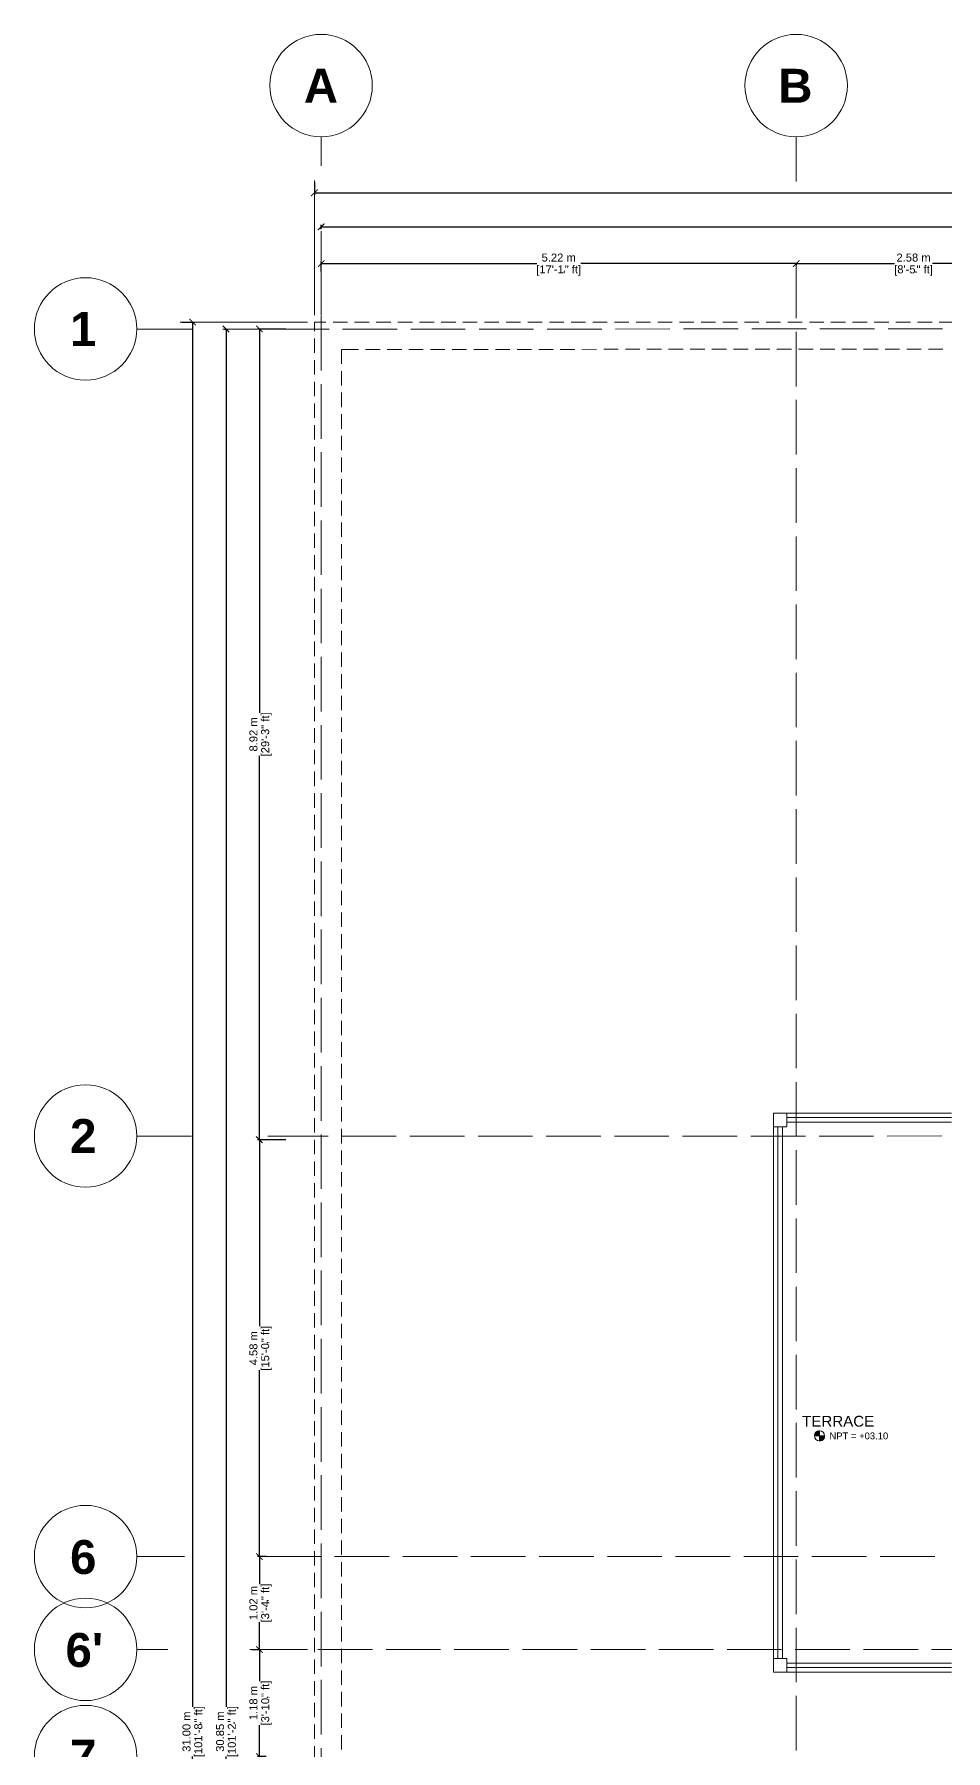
# Model space of a CAD drawing. Header units: metres. Extents: x 14 to 155, y 0 to 125.
# Drawn here: x 93.34 to 103.36, y 105.38 to 124.25 of the extents above; entities that cross this region are included whole.
import ezdxf

# ---------------------------------------------------------------- set-up
doc = ezdxf.new("R2010")
doc.units = ezdxf.units.M
doc.layers.get('Defpoints').update_dxf_attribs({"lineweight": 0})
for name, color, linetype in [('Edges', 7, 'Continuous'), ('PDF2_Solid Fills', 7, 'Continuous'), ('PDF2_Text', 255, 'Continuous')]:
    doc.layers.add(name, color=color, linetype=linetype)
doc.layers.add('PDF2_Geometry', color=7, linetype='Continuous', true_color=0xffbe80)
doc.styles.add('PDF Arial', font='arial.ttf')
doc.styles.add('PDF Arial Bold', font='arialbd.ttf')
doc.styles.add('TEXTS', font='swissl.ttf')
doc.dimstyles.new('Copy of DIMTEXT', dxfattribs={"dimscale": 0.3, "dimtxt": 0.22, "dimasz": 0.18, "dimexe": 0.05, "dimexo": 0.05, "dimgap": 0.05, "dimtad": 0, "dimzin": 1, "dimdsep": 46, "dimtxsty": 'TEXTS', "dimblk": 'ARCHTICK', "dimcen": 0.1, "dimclrd": 256, "dimclre": 6, "dimclrt": 7, "dimadec": 0, "dimazin": 0, "dimtfac": 0.15, "dimtix": 1, "dimtofl": 0, "dimtmove": 1, "dimatfit": 3, "dimldrblk": 'OPEN', "dimfxl": 0, "dimtolj": 1, "dimtzin": 0, "dimarcsym": 0})

# ---------------------------------------------------------------- blocks, each defined once
blk = doc.blocks.new('_ArchTick')
at = {"color": 0, "linetype": 'ByBlock', "const_width": 0.15}
blk.add_lwpolyline([(-0.5, -0.5), (0.5, 0.5)], dxfattribs=at)
blk = doc.blocks.new('*D55')
at = {"layer": 'Defpoints', "color": 0, "transparency": 16777216}
for p in [(96.421, 122.648), (118.421, 122.649), (118.421, 122.511)]:
    blk.add_point(p, dxfattribs=at)
at = {"layer": 'Edges', "color": 6, "lineweight": -2, "transparency": 16777216}
for p, q in [((96.421, 122.628), (96.421, 122.491)), ((118.421, 122.629), (118.421, 122.491))]:
    blk.add_line(p, q, dxfattribs=at)
at = {"layer": 'Edges', "lineweight": -2, "transparency": 16777216}
for p, q in [((96.421, 122.511), (107.179, 122.511)), ((118.421, 122.511), (107.663, 122.511))]:
    blk.add_line(p, q, dxfattribs=at)
at = {"layer": 'Edges', "lineweight": -2, "transparency": 16777216, "xscale": 0.072, "yscale": 0.072, "zscale": 0.072, "rotation": 180}
blk.add_blockref('_ArchTick', (96.421, 122.511), dxfattribs=at)
at = {"layer": 'Edges', "lineweight": -2, "transparency": 16777216, "xscale": 0.072, "yscale": 0.072, "zscale": 0.072}
blk.add_blockref('_ArchTick', (118.421, 122.511), dxfattribs=at)
at = {"layer": 'Edges', "color": 7, "transparency": 16777216, "char_height": 0.088, "attachment_point": 5, "style": 'TEXTS'}
for s, insert in [('\\A1;[72\'-2{\\H0.15x;\\S1/4;}" ft]', (107.421, 122.435)), ('\\A1;22.00 m', (107.421, 122.577))]:
    blk.add_mtext(s, dxfattribs=dict(at, insert=insert))
blk = doc.blocks.new('_Open')
at = {"color": 0, "linetype": 'ByBlock', "lineweight": -2}
for p, q in [((-1, 0.17), (0, 0)), ((-1, -0.17), (0, 0)), ((0, 0), (-1, 0))]:
    blk.add_line(p, q, dxfattribs=at)
blk = doc.blocks.new('*D56')
at = {"layer": 'Defpoints', "color": 0, "transparency": 16777216}
for p in [(118.346, 122.138), (96.496, 122.091), (118.346, 122.092)]:
    blk.add_point(p, dxfattribs=at)
at = {"layer": 'Edges', "color": 6, "lineweight": -2, "transparency": 16777216}
for p, q in [((96.496, 122.111), (96.496, 122.158)), ((118.346, 122.112), (118.346, 122.158))]:
    blk.add_line(p, q, dxfattribs=at)
at = {"layer": 'Edges', "lineweight": -2, "transparency": 16777216}
for p, q in [((96.496, 122.138), (107.179, 122.138)), ((118.346, 122.138), (107.663, 122.138))]:
    blk.add_line(p, q, dxfattribs=at)
at = {"layer": 'Edges', "lineweight": -2, "transparency": 16777216, "xscale": 0.072, "yscale": 0.072, "zscale": 0.072, "rotation": 180}
blk.add_blockref('_ArchTick', (96.496, 122.138), dxfattribs=at)
at = {"layer": 'Edges', "lineweight": -2, "transparency": 16777216, "xscale": 0.072, "yscale": 0.072, "zscale": 0.072}
blk.add_blockref('_ArchTick', (118.346, 122.138), dxfattribs=at)
at = {"layer": 'Edges', "color": 7, "transparency": 16777216, "char_height": 0.088, "attachment_point": 5, "style": 'TEXTS'}
for s, insert in [('\\A1;[71\'-8{\\H0.15x;\\S1/4;}" ft]', (107.421, 122.062)), ('\\A1;21.85 m', (107.421, 122.204))]:
    blk.add_mtext(s, dxfattribs=dict(at, insert=insert))
blk = doc.blocks.new('*D57')
at = {"layer": 'Defpoints', "color": 0, "transparency": 16777216}
for p in [(96.496, 121.628), (101.721, 121.734), (101.721, 121.734)]:
    blk.add_point(p, dxfattribs=at)
at = {"layer": 'Edges', "color": 6, "lineweight": -2, "transparency": 16777216}
for p, q in [((96.496, 121.648), (96.496, 121.754)), ((101.721, 121.734), (101.721, 121.714))]:
    blk.add_line(p, q, dxfattribs=at)
at = {"layer": 'Edges', "lineweight": -2, "transparency": 16777216}
for p, q in [((96.496, 121.734), (98.866, 121.734)), ((101.721, 121.734), (99.35, 121.734))]:
    blk.add_line(p, q, dxfattribs=at)
at = {"layer": 'Edges', "lineweight": -2, "transparency": 16777216, "xscale": 0.072, "yscale": 0.072, "zscale": 0.072, "rotation": 180}
blk.add_blockref('_ArchTick', (96.496, 121.734), dxfattribs=at)
at = {"layer": 'Edges', "lineweight": -2, "transparency": 16777216, "xscale": 0.072, "yscale": 0.072, "zscale": 0.072}
blk.add_blockref('_ArchTick', (101.721, 121.734), dxfattribs=at)
at = {"layer": 'Edges', "color": 7, "transparency": 16777216, "char_height": 0.088, "attachment_point": 5, "style": 'TEXTS'}
for s, insert in [('\\A1;5.22 m', (99.108, 121.799)), ('\\A1;[17\'-1{\\H0.15x;\\S3/4;}" ft]', (99.108, 121.657))]:
    blk.add_mtext(s, dxfattribs=dict(at, insert=insert))
blk = doc.blocks.new('*D58')
at = {"layer": 'Defpoints', "color": 0, "transparency": 16777216}
for p in [(104.301, 121.796), (101.721, 121.734), (104.301, 121.734)]:
    blk.add_point(p, dxfattribs=at)
at = {"layer": 'Edges', "color": 6, "lineweight": -2, "transparency": 16777216}
for p, q in [((104.301, 121.776), (104.301, 121.714)), ((101.721, 121.734), (101.721, 121.714))]:
    blk.add_line(p, q, dxfattribs=at)
at = {"layer": 'Edges', "lineweight": -2, "transparency": 16777216}
for p, q in [((101.721, 121.734), (102.801, 121.734)), ((104.301, 121.734), (103.22, 121.734))]:
    blk.add_line(p, q, dxfattribs=at)
at = {"layer": 'Edges', "lineweight": -2, "transparency": 16777216, "xscale": 0.072, "yscale": 0.072, "zscale": 0.072, "rotation": 180}
blk.add_blockref('_ArchTick', (101.721, 121.734), dxfattribs=at)
at = {"layer": 'Edges', "lineweight": -2, "transparency": 16777216, "xscale": 0.072, "yscale": 0.072, "zscale": 0.072}
blk.add_blockref('_ArchTick', (104.301, 121.734), dxfattribs=at)
at = {"layer": 'Edges', "color": 7, "transparency": 16777216, "char_height": 0.088, "attachment_point": 5, "style": 'TEXTS'}
for s, insert in [('\\A1;2.58 m', (103.011, 121.799)), ('\\A1;[8\'-5{\\H0.15x;\\S1/2;}" ft]', (103.011, 121.657))]:
    blk.add_mtext(s, dxfattribs=dict(at, insert=insert))
blk = doc.blocks.new('*D64')
at = {"layer": 'Defpoints', "color": 0, "transparency": 16777216}
for p in [(94.943, 121.09), (94.944, 90.09), (95.081, 90.09)]:
    blk.add_point(p, dxfattribs=at)
at = {"layer": 'Edges', "color": 6, "lineweight": -2, "transparency": 16777216}
for p, q in [((94.963, 121.09), (95.101, 121.09)), ((94.964, 90.09), (95.101, 90.09))]:
    blk.add_line(p, q, dxfattribs=at)
at = {"layer": 'Edges', "lineweight": -2, "transparency": 16777216}
for p, q in [((95.081, 121.09), (95.081, 105.864)), ((95.081, 90.09), (95.081, 105.315))]:
    blk.add_line(p, q, dxfattribs=at)
at = {"layer": 'Edges', "lineweight": -2, "transparency": 16777216, "xscale": 0.072, "yscale": 0.072, "zscale": 0.072}
for p, rotation in [((95.081, 121.09), 90), ((95.081, 90.09), 270)]:
    blk.add_blockref('_ArchTick', p, dxfattribs=dict(at, rotation=rotation))
at = {"layer": 'Edges', "color": 7, "transparency": 16777216, "char_height": 0.088, "attachment_point": 5, "rotation": 90, "style": 'TEXTS'}
for s, insert in [('\\A1;31.00 m', (95.015, 105.59)), ('\\A1;[101\'-8{\\H0.15x;\\S1/2;}" ft]', (95.157, 105.59))]:
    blk.add_mtext(s, dxfattribs=dict(at, insert=insert))
blk = doc.blocks.new('*D65')
at = {"layer": 'Defpoints', "color": 0, "transparency": 16777216}
for p in [(95.413, 121.014), (95.414, 90.165), (95.449, 90.165)]:
    blk.add_point(p, dxfattribs=at)
at = {"layer": 'Edges', "color": 6, "lineweight": -2, "transparency": 16777216}
for p, q in [((95.433, 121.014), (95.469, 121.014)), ((95.434, 90.165), (95.469, 90.165))]:
    blk.add_line(p, q, dxfattribs=at)
at = {"layer": 'Edges', "lineweight": -2, "transparency": 16777216}
for p, q in [((95.449, 121.014), (95.449, 105.864)), ((95.449, 90.165), (95.449, 105.315))]:
    blk.add_line(p, q, dxfattribs=at)
at = {"layer": 'Edges', "lineweight": -2, "transparency": 16777216, "xscale": 0.072, "yscale": 0.072, "zscale": 0.072}
for p, rotation in [((95.449, 121.014), 90), ((95.449, 90.165), 270)]:
    blk.add_blockref('_ArchTick', p, dxfattribs=dict(at, rotation=rotation))
at = {"layer": 'Edges', "color": 7, "transparency": 16777216, "char_height": 0.088, "attachment_point": 5, "rotation": 90, "style": 'TEXTS'}
for s, insert in [('\\A1;30.85 m', (95.384, 105.59)), ('\\A1;[101\'-2{\\H0.15x;\\S1/2;}" ft]', (95.526, 105.59))]:
    blk.add_mtext(s, dxfattribs=dict(at, insert=insert))
blk = doc.blocks.new('*D66')
at = {"layer": 'Defpoints', "color": 0, "transparency": 16777216}
for p in [(96.128, 121.014), (95.816, 112.099), (96.128, 112.099)]:
    blk.add_point(p, dxfattribs=at)
at = {"layer": 'Edges', "color": 6, "lineweight": -2, "transparency": 16777216}
for p, q in [((96.108, 121.014), (95.796, 121.014)), ((96.108, 112.099), (95.796, 112.099))]:
    blk.add_line(p, q, dxfattribs=at)
at = {"layer": 'Edges', "lineweight": -2, "transparency": 16777216}
for p, q in [((95.816, 121.014), (95.816, 116.794)), ((95.816, 112.099), (95.816, 116.319))]:
    blk.add_line(p, q, dxfattribs=at)
at = {"layer": 'Edges', "lineweight": -2, "transparency": 16777216, "xscale": 0.072, "yscale": 0.072, "zscale": 0.072}
for p, rotation in [((95.816, 121.014), 90), ((95.816, 112.099), 270)]:
    blk.add_blockref('_ArchTick', p, dxfattribs=dict(at, rotation=rotation))
at = {"layer": 'Edges', "color": 7, "transparency": 16777216, "char_height": 0.088, "attachment_point": 5, "rotation": 90, "style": 'TEXTS'}
for s, insert in [('\\A1;8.92 m', (95.751, 116.556)), ('\\A1;[29\'-3" ft]', (95.893, 116.556))]:
    blk.add_mtext(s, dxfattribs=dict(at, insert=insert))
blk = doc.blocks.new('*D67')
at = {"layer": 'Defpoints', "color": 0, "transparency": 16777216}
for p in [(96.128, 112.099), (95.816, 107.514), (95.91, 107.514)]:
    blk.add_point(p, dxfattribs=at)
at = {"layer": 'Edges', "color": 6, "lineweight": -2, "transparency": 16777216}
for p, q in [((96.108, 112.099), (95.796, 112.099)), ((95.89, 107.514), (95.796, 107.514))]:
    blk.add_line(p, q, dxfattribs=at)
at = {"layer": 'Edges', "lineweight": -2, "transparency": 16777216}
for p, q in [((95.816, 112.099), (95.816, 110.048)), ((95.816, 107.514), (95.816, 109.564))]:
    blk.add_line(p, q, dxfattribs=at)
at = {"layer": 'Edges', "lineweight": -2, "transparency": 16777216, "xscale": 0.072, "yscale": 0.072, "zscale": 0.072}
for p, rotation in [((95.816, 112.099), 90), ((95.816, 107.514), 270)]:
    blk.add_blockref('_ArchTick', p, dxfattribs=dict(at, rotation=rotation))
at = {"layer": 'Edges', "color": 7, "transparency": 16777216, "char_height": 0.088, "attachment_point": 5, "rotation": 90, "style": 'TEXTS'}
for s, insert in [('\\A1;[15\'-0{\\H0.15x;\\S1/2;}" ft]', (95.893, 109.806)), ('\\A1;4.58 m', (95.751, 109.806))]:
    blk.add_mtext(s, dxfattribs=dict(at, insert=insert))
blk = doc.blocks.new('*D68')
at = {"layer": 'Defpoints', "color": 0, "transparency": 16777216}
for p in [(95.91, 107.514), (95.71, 106.493), (95.816, 106.493)]:
    blk.add_point(p, dxfattribs=at)
at = {"layer": 'Edges', "color": 6, "lineweight": -2, "transparency": 16777216}
for p, q in [((95.89, 107.514), (95.796, 107.514)), ((95.73, 106.493), (95.836, 106.493))]:
    blk.add_line(p, q, dxfattribs=at)
at = {"layer": 'Edges', "lineweight": -2, "transparency": 16777216}
for p, q in [((95.816, 107.514), (95.816, 107.213)), ((95.816, 106.493), (95.816, 106.794))]:
    blk.add_line(p, q, dxfattribs=at)
at = {"layer": 'Edges', "lineweight": -2, "transparency": 16777216, "xscale": 0.072, "yscale": 0.072, "zscale": 0.072}
for p, rotation in [((95.816, 107.514), 90), ((95.816, 106.493), 270)]:
    blk.add_blockref('_ArchTick', p, dxfattribs=dict(at, rotation=rotation))
at = {"layer": 'Edges', "color": 7, "transparency": 16777216, "char_height": 0.088, "attachment_point": 5, "rotation": 90, "style": 'TEXTS'}
for s, insert in [('\\A1;[3\'-4{\\H0.15x;\\S1/4;}" ft]', (95.893, 107.004)), ('\\A1;1.02 m', (95.751, 107.004))]:
    blk.add_mtext(s, dxfattribs=dict(at, insert=insert))
blk = doc.blocks.new('*D69')
at = {"layer": 'Defpoints', "color": 0, "transparency": 16777216}
for p in [(95.71, 106.493), (95.816, 105.315), (95.91, 105.315)]:
    blk.add_point(p, dxfattribs=at)
at = {"layer": 'Edges', "color": 6, "lineweight": -2, "transparency": 16777216}
for p, q in [((95.73, 106.493), (95.836, 106.493)), ((95.89, 105.315), (95.796, 105.315))]:
    blk.add_line(p, q, dxfattribs=at)
at = {"layer": 'Edges', "lineweight": -2, "transparency": 16777216}
for p, q in [((95.816, 106.493), (95.816, 106.146)), ((95.816, 105.315), (95.816, 105.662))]:
    blk.add_line(p, q, dxfattribs=at)
at = {"layer": 'Edges', "lineweight": -2, "transparency": 16777216, "xscale": 0.072, "yscale": 0.072, "zscale": 0.072}
for p, rotation in [((95.816, 106.493), 90), ((95.816, 105.315), 270)]:
    blk.add_blockref('_ArchTick', p, dxfattribs=dict(at, rotation=rotation))
at = {"layer": 'Edges', "color": 7, "transparency": 16777216, "char_height": 0.088, "attachment_point": 5, "rotation": 90, "style": 'TEXTS'}
for s, insert in [('\\A1;1.18 m', (95.751, 105.904)), ('\\A1;[3\'-10{\\H0.15x;\\S1/2;}" ft]', (95.893, 105.904))]:
    blk.add_mtext(s, dxfattribs=dict(at, insert=insert))

msp = doc.modelspace()

# ---------------------------------------------------------------- linework, layer by layer
at = {"layer": 'PDF2_Geometry', "color": 0, "lineweight": 0}
for points in [[(96.496, 123.128), (96.496, 122.808)], [(101.721, 123.128), (101.721, 122.635)], [(96.421, 121.165), (96.421, 122.648)], [(96.496, 122.091), (96.496, 121.165), (96.496, 121.628)], [(96.496, 121.909), (96.496, 121.309)], [(101.721, 121.734), (101.721, 121.134)], [(94.467, 121.014), (95.081, 121.014)], [(96.345, 121.09), (94.943, 121.09)], [(96.295, 121.014), (95.413, 121.014)], [(96.345, 121.014), (95.91, 121.014)], [(95.982, 121.014), (96.582, 121.014)], [(96.421, 120.989), (96.421, 121.09), (96.546, 121.09)], [(96.496, 121.159), (96.496, 120.559)], [(96.626, 121.09), (96.784, 121.09)], [(96.731, 121.014), (97.331, 121.014)], [(96.864, 121.09), (97.022, 121.09)], [(97.102, 121.09), (97.26, 121.09)], [(97.34, 121.09), (97.499, 121.09)], [(97.481, 121.014), (98.081, 121.014)], [(97.578, 121.09), (97.737, 121.09)], [(97.817, 121.09), (97.975, 121.09)], [(98.055, 121.09), (98.213, 121.09)], [(98.232, 121.014), (98.832, 121.014)], [(98.293, 121.09), (98.451, 121.09)], [(98.531, 121.09), (98.689, 121.09)], [(98.769, 121.09), (98.927, 121.09)], [(98.982, 121.014), (99.582, 121.014)], [(99.007, 121.09), (99.166, 121.09)], [(99.245, 121.09), (99.404, 121.09)], [(99.484, 121.09), (99.642, 121.09)], [(99.722, 121.09), (99.88, 121.09)], [(99.731, 121.014), (100.331, 121.015)], [(99.96, 121.09), (100.118, 121.09)], [(100.198, 121.09), (100.356, 121.09)], [(100.436, 121.09), (100.594, 121.09)], [(100.481, 121.015), (101.081, 121.015)], [(100.674, 121.09), (100.832, 121.09)], [(100.912, 121.09), (101.071, 121.09)], [(101.15, 121.09), (101.309, 121.09)], [(101.232, 121.015), (101.832, 121.015)], [(101.389, 121.09), (101.547, 121.09)], [(101.627, 121.09), (101.785, 121.09)], [(101.721, 120.983), (101.721, 120.383)], [(101.865, 121.09), (102.023, 121.09)], [(101.982, 121.015), (102.582, 121.015)], [(102.103, 121.09), (102.261, 121.09)], [(102.341, 121.09), (102.499, 121.09)], [(102.579, 121.09), (102.738, 121.09)], [(102.731, 121.015), (103.331, 121.015)], [(102.817, 121.09), (102.976, 121.09)], [(103.055, 121.09), (103.214, 121.09)], [(103.294, 121.09), (103.452, 121.09)], [(96.421, 120.751), (96.421, 120.909)], [(96.421, 120.513), (96.421, 120.671)], [(96.72, 120.632), (96.72, 120.79), (96.905, 120.79)], [(96.983, 120.79), (97.143, 120.79)], [(97.221, 120.79), (97.381, 120.79)], [(97.459, 120.79), (97.619, 120.79)], [(97.698, 120.79), (97.857, 120.79)], [(97.936, 120.79), (98.095, 120.79)], [(98.174, 120.79), (98.334, 120.79)], [(98.412, 120.79), (98.572, 120.79)], [(98.65, 120.79), (98.81, 120.79)], [(98.888, 120.79), (99.048, 120.79)], [(99.126, 120.79), (99.286, 120.79)], [(99.364, 120.79), (99.524, 120.791)], [(99.603, 120.791), (99.762, 120.791)], [(99.841, 120.791), (100, 120.791)], [(100.079, 120.791), (100.239, 120.791)], [(100.317, 120.791), (100.477, 120.791)], [(100.555, 120.791), (100.715, 120.791)], [(100.793, 120.791), (100.953, 120.791)], [(101.031, 120.791), (101.191, 120.791)], [(101.27, 120.791), (101.429, 120.791)], [(101.508, 120.791), (101.667, 120.791)], [(101.746, 120.791), (101.906, 120.791)], [(101.984, 120.791), (102.144, 120.791)], [(102.222, 120.791), (102.382, 120.791)], [(102.46, 120.791), (102.62, 120.791)], [(102.698, 120.791), (102.858, 120.791)], [(102.936, 120.791), (103.096, 120.791)], [(103.175, 120.791), (103.334, 120.791)], [(96.421, 120.275), (96.421, 120.433)], [(96.72, 120.394), (96.72, 120.552)], [(96.496, 120.408), (96.496, 119.808)], [(96.72, 120.156), (96.72, 120.314)], [(101.721, 120.234), (101.721, 119.634)], [(96.421, 120.037), (96.421, 120.195)], [(96.72, 119.918), (96.72, 120.076)], [(96.421, 119.799), (96.421, 119.957)], [(96.421, 119.561), (96.421, 119.719)], [(96.72, 119.68), (96.72, 119.838)], [(96.421, 119.322), (96.421, 119.481)], [(96.496, 119.659), (96.496, 119.059)], [(96.72, 119.441), (96.72, 119.6)], [(101.721, 119.484), (101.721, 118.884)], [(96.72, 119.203), (96.72, 119.362)], [(96.421, 119.084), (96.421, 119.243)], [(96.72, 118.965), (96.72, 119.123)], [(96.421, 118.846), (96.421, 119.004)], [(96.496, 118.909), (96.496, 118.309)], [(96.421, 118.608), (96.421, 118.766)], [(96.72, 118.727), (96.72, 118.885)], [(101.721, 118.734), (101.721, 118.134)], [(96.421, 118.37), (96.421, 118.528)], [(96.72, 118.489), (96.72, 118.647)], [(96.72, 118.251), (96.72, 118.409)], [(96.421, 118.132), (96.421, 118.29)], [(96.496, 118.158), (96.496, 117.558)], [(96.72, 118.013), (96.72, 118.171)], [(96.421, 117.894), (96.421, 118.052)], [(101.721, 117.983), (101.721, 117.385)], [(96.421, 117.655), (96.421, 117.814)], [(96.72, 117.775), (96.72, 117.933)], [(96.72, 117.536), (96.72, 117.695)], [(96.421, 117.417), (96.421, 117.576)], [(96.496, 117.408), (96.496, 116.808)], [(96.72, 117.298), (96.72, 117.457)], [(96.421, 117.179), (96.421, 117.337)], [(96.72, 117.06), (96.72, 117.218)], [(101.721, 117.234), (101.721, 116.634)], [(96.421, 116.941), (96.421, 117.099)], [(96.421, 116.703), (96.421, 116.861)], [(96.72, 116.822), (96.72, 116.98)], [(96.496, 116.659), (96.496, 116.059)], [(96.72, 116.584), (96.72, 116.742)], [(96.421, 116.465), (96.421, 116.623)], [(96.72, 116.346), (96.72, 116.504)], [(101.721, 116.484), (101.721, 115.884)], [(96.421, 116.227), (96.421, 116.385)], [(96.72, 116.108), (96.72, 116.266)], [(96.421, 115.988), (96.421, 116.147)], [(96.421, 115.75), (96.421, 115.909)], [(96.496, 115.909), (96.496, 115.309)], [(96.72, 115.869), (96.72, 116.028)], [(96.72, 115.631), (96.72, 115.79)], [(101.721, 115.733), (101.721, 115.133)], [(96.421, 115.512), (96.421, 115.67)], [(96.72, 115.393), (96.72, 115.551)], [(96.421, 115.274), (96.421, 115.432)], [(96.421, 115.036), (96.421, 115.194)], [(96.496, 115.158), (96.496, 114.558)], [(96.72, 115.155), (96.72, 115.313)], [(96.421, 114.798), (96.421, 114.956)], [(96.72, 114.917), (96.72, 115.075)], [(101.721, 114.984), (101.721, 114.384)], [(96.72, 114.679), (96.72, 114.837)], [(96.421, 114.56), (96.421, 114.718)], [(96.72, 114.441), (96.72, 114.599)], [(96.421, 114.322), (96.421, 114.48)], [(96.496, 114.409), (96.496, 113.809)], [(96.421, 114.084), (96.421, 114.242)], [(96.72, 114.202), (96.72, 114.361)], [(101.721, 114.234), (101.721, 113.634)], [(96.421, 113.845), (96.421, 114.004)], [(96.72, 113.964), (96.72, 114.123)], [(96.72, 113.726), (96.72, 113.885)], [(96.421, 113.607), (96.421, 113.765)], [(96.496, 113.659), (96.496, 113.059)], [(96.72, 113.488), (96.72, 113.646)], [(96.421, 113.369), (96.421, 113.527)], [(101.721, 113.484), (101.721, 112.884)], [(96.421, 113.131), (96.421, 113.289)], [(96.72, 113.25), (96.72, 113.408)], [(96.72, 113.012), (96.72, 113.17)], [(96.421, 112.893), (96.421, 113.051)], [(96.496, 112.908), (96.496, 112.308)], [(96.72, 112.774), (96.72, 112.932)], [(96.421, 112.655), (96.421, 112.813)], [(96.72, 112.536), (96.72, 112.694)], [(101.721, 112.733), (101.721, 112.133)], [(96.421, 112.417), (96.421, 112.575)], [(96.421, 112.178), (96.421, 112.337)], [(96.72, 112.298), (96.72, 112.456)], [(103.427, 112.291), (101.619, 112.291), (101.619, 112.342), (103.427, 112.342)], [(94.467, 112.139), (95.071, 112.139)], [(95.971, 112.139), (96.571, 112.139)], [(96.496, 112.158), (96.496, 111.558)], [(96.72, 112.059), (96.72, 112.218)], [(96.72, 112.139), (97.32, 112.139)], [(97.471, 112.139), (98.071, 112.139)], [(98.221, 112.139), (98.821, 112.139)], [(98.971, 112.139), (99.572, 112.139)], [(99.72, 112.139), (100.32, 112.139)], [(100.471, 112.139), (101.071, 112.139)], [(101.221, 112.139), (101.821, 112.139)], [(101.972, 112.139), (102.572, 112.139)], [(102.721, 112.139), (103.321, 112.14)], [(96.421, 111.94), (96.421, 112.099)], [(96.72, 111.821), (96.72, 111.979)], [(101.721, 111.984), (101.721, 111.384)], [(96.421, 111.702), (96.421, 111.86)], [(96.72, 111.583), (96.72, 111.741)], [(96.421, 111.464), (96.421, 111.622)], [(96.421, 111.226), (96.421, 111.384)], [(96.496, 111.409), (96.496, 110.809)], [(96.72, 111.345), (96.72, 111.503)], [(96.72, 111.107), (96.72, 111.265)], [(101.721, 111.234), (101.721, 110.634)], [(96.421, 110.988), (96.421, 111.146)], [(96.72, 110.869), (96.72, 111.027)], [(96.421, 110.75), (96.421, 110.908)], [(96.421, 110.511), (96.421, 110.67)], [(96.496, 110.659), (96.496, 110.059)], [(96.72, 110.631), (96.72, 110.789)], [(96.421, 110.273), (96.421, 110.432)], [(96.72, 110.392), (96.72, 110.551)], [(101.721, 110.483), (101.721, 109.883)], [(96.72, 110.154), (96.72, 110.313)], [(96.421, 110.035), (96.421, 110.193)], [(96.72, 109.916), (96.72, 110.074)], [(96.421, 109.797), (96.421, 109.955)], [(96.496, 109.908), (96.496, 109.308)], [(96.421, 109.559), (96.421, 109.717)], [(96.72, 109.678), (96.72, 109.836)], [(101.721, 109.733), (101.721, 109.133)], [(96.421, 109.321), (96.421, 109.479)], [(96.72, 109.44), (96.72, 109.598)], [(96.72, 109.202), (96.72, 109.36)], [(96.421, 109.083), (96.421, 109.241)], [(96.496, 109.158), (96.496, 108.558)], [(96.72, 108.964), (96.72, 109.122)], [(96.421, 108.845), (96.421, 109.003)], [(101.721, 108.984), (101.721, 108.384)], [(96.421, 108.606), (96.421, 108.765)], [(96.72, 108.725), (96.72, 108.884)], [(101.922, 108.842), (102.034, 108.842)], [(101.978, 108.898), (101.978, 108.785)], [(96.421, 108.368), (96.421, 108.527)], [(96.72, 108.487), (96.72, 108.646)], [(96.496, 108.409), (96.496, 107.809)], [(96.72, 108.249), (96.72, 108.407)], [(96.421, 108.13), (96.421, 108.288)], [(96.72, 108.011), (96.72, 108.169)], [(101.721, 108.234), (101.721, 107.634)], [(96.421, 107.892), (96.421, 108.05)], [(96.421, 107.654), (96.421, 107.812)], [(96.72, 107.773), (96.72, 107.931)], [(96.496, 107.659), (96.496, 107.059)], [(96.72, 107.535), (96.72, 107.693)], [(94.468, 107.514), (94.994, 107.514)], [(95.893, 107.514), (96.493, 107.514)], [(96.421, 107.416), (96.421, 107.574)], [(96.644, 107.514), (97.244, 107.514)], [(96.72, 107.297), (96.72, 107.455)], [(97.394, 107.514), (97.994, 107.515)], [(98.143, 107.515), (98.743, 107.515)], [(98.893, 107.515), (99.493, 107.515)], [(99.644, 107.515), (100.244, 107.515)], [(100.394, 107.515), (100.994, 107.515)], [(101.143, 107.515), (101.743, 107.515)], [(101.721, 107.483), (101.721, 106.883)], [(101.894, 107.515), (102.494, 107.515)], [(102.644, 107.515), (103.244, 107.515)], [(96.421, 107.178), (96.421, 107.336)], [(96.72, 107.059), (96.72, 107.217)], [(96.421, 106.939), (96.421, 107.098)], [(96.421, 106.701), (96.421, 106.86)], [(96.496, 106.908), (96.496, 106.308)], [(96.72, 106.82), (96.72, 106.979)], [(96.72, 106.582), (96.72, 106.741)], [(101.721, 106.733), (101.721, 106.134)], [(94.468, 106.493), (94.809, 106.493)], [(95.71, 106.493), (96.31, 106.493)], [(96.421, 106.463), (96.421, 106.621)], [(96.46, 106.493), (97.06, 106.493)], [(96.72, 106.344), (96.72, 106.502)], [(97.209, 106.493), (97.809, 106.493)], [(97.96, 106.493), (98.56, 106.493)], [(98.71, 106.493), (99.31, 106.493)], [(99.461, 106.493), (100.061, 106.493)], [(100.209, 106.493), (100.809, 106.493)], [(100.96, 106.493), (101.56, 106.493)], [(101.71, 106.493), (102.31, 106.493)], [(102.461, 106.493), (103.061, 106.493)], [(103.21, 106.493), (103.81, 106.493)], [(96.421, 106.225), (96.421, 106.383)], [(96.72, 106.106), (96.72, 106.264)], [(103.427, 106.294), (101.619, 106.294), (101.619, 106.343), (103.427, 106.343)], [(96.421, 105.987), (96.421, 106.145)], [(96.496, 106.158), (96.496, 105.558)], [(96.421, 105.749), (96.421, 105.907)], [(96.72, 105.868), (96.72, 106.026)], [(101.721, 105.984), (101.721, 105.384)], [(96.72, 105.63), (96.72, 105.788)], [(96.421, 105.511), (96.421, 105.669)], [(96.72, 105.392), (96.72, 105.55)], [(96.421, 105.273), (96.421, 105.431)], [(96.496, 105.409), (96.496, 104.809)]]:
    msp.add_lwpolyline(points, dxfattribs=at)
for points in [[(101.721, 121.629), (101.721, 121.165)], [(101.619, 112.392), (101.469, 112.392), (101.469, 112.241), (101.619, 112.241)], [(95.91, 112.139), (96.346, 112.139)], [(101.569, 106.393), (101.519, 106.393), (101.519, 112.241), (101.569, 112.241)], [(101.923, 108.853), (101.978, 108.842), (101.922, 108.842)], [(101.926, 108.864), (101.978, 108.853), (101.923, 108.853)], [(101.978, 108.853), (101.923, 108.853), (101.978, 108.842)], [(101.931, 108.873), (101.978, 108.864), (101.926, 108.864)], [(101.978, 108.864), (101.926, 108.864), (101.978, 108.853)], [(101.937, 108.882), (101.978, 108.873), (101.931, 108.873)], [(101.978, 108.873), (101.931, 108.873), (101.978, 108.864)], [(101.947, 108.889), (101.978, 108.882), (101.937, 108.882)], [(101.978, 108.882), (101.937, 108.882), (101.978, 108.873)], [(101.956, 108.893), (101.978, 108.889), (101.947, 108.889)], [(101.978, 108.889), (101.947, 108.889), (101.978, 108.882)], [(101.967, 108.896), (101.978, 108.893), (101.956, 108.893)], [(101.978, 108.893), (101.956, 108.893), (101.978, 108.889)], [(101.978, 108.898), (101.978, 108.896), (101.967, 108.896)], [(101.978, 108.896), (101.967, 108.896), (101.978, 108.893)], [(102.034, 108.842), (101.978, 108.842), (102.033, 108.832)], [(101.978, 108.842), (102.033, 108.832), (101.978, 108.832)], [(102.033, 108.832), (101.978, 108.832), (102.031, 108.823)], [(101.978, 108.832), (102.031, 108.823), (101.978, 108.823)], [(102.031, 108.823), (101.978, 108.823), (102.027, 108.813)], [(101.978, 108.823), (102.027, 108.813), (101.978, 108.813)], [(102.027, 108.813), (101.978, 108.813), (102.02, 108.806)], [(101.978, 108.813), (102.02, 108.806), (101.978, 108.806)], [(102.02, 108.806), (101.978, 108.806), (102.014, 108.799)], [(101.978, 108.806), (102.014, 108.799), (101.978, 108.799)], [(102.014, 108.799), (101.978, 108.799), (102.006, 108.793)], [(101.978, 108.799), (102.006, 108.793), (101.978, 108.793)], [(102.006, 108.793), (101.978, 108.793), (101.997, 108.79)], [(101.978, 108.793), (101.997, 108.79), (101.978, 108.79)], [(101.978, 108.79), (101.978, 108.787), (101.987, 108.787)], [(101.978, 108.79), (101.997, 108.79), (101.987, 108.787)], [(101.978, 108.787), (101.987, 108.787), (101.978, 108.785)], [(95.91, 107.514), (96.346, 107.514)], [(95.91, 106.493), (96.346, 106.493)], [(101.619, 106.393), (101.469, 106.393), (101.469, 106.244), (101.619, 106.244)]]:
    msp.add_lwpolyline(points, close=True, dxfattribs=at)
at = {"layer": 'PDF2_Geometry', "color": 0, "lineweight": 5}
msp.add_lwpolyline([(103.427, 106.244), (101.469, 106.244), (101.469, 112.392), (103.427, 112.392)], dxfattribs=at)
at = {"layer": 'PDF2_Geometry', "color": 0, "lineweight": 0}
for centre, radius in [((96.495, 123.691), 0.563), ((101.72, 123.691), 0.563), ((101.72, 123.691), 0.563), ((93.904, 121.015), 0.563), ((93.904, 112.14), 0.563), ((101.977, 108.842), 0.0556), ((93.904, 107.515), 0.563), ((93.904, 106.494), 0.563), ((93.904, 105.316), 0.563)]:
    msp.add_circle(centre, radius, dxfattribs=at)
at = {"layer": 'PDF2_Solid Fills', "color": 0, "transparency": 33554559}
for points in [[(101.922, 108.842), (101.978, 108.842), (101.923, 108.853)], [(101.923, 108.853), (101.978, 108.853), (101.926, 108.864)], [(101.923, 108.853), (101.978, 108.842), (101.978, 108.853)], [(101.926, 108.864), (101.978, 108.864), (101.931, 108.873)], [(101.926, 108.864), (101.978, 108.853), (101.978, 108.864)], [(101.931, 108.873), (101.978, 108.873), (101.937, 108.882)], [(101.931, 108.873), (101.978, 108.864), (101.978, 108.873)], [(101.937, 108.882), (101.978, 108.882), (101.947, 108.889)], [(101.937, 108.882), (101.978, 108.873), (101.978, 108.882)], [(101.947, 108.889), (101.978, 108.889), (101.956, 108.893)], [(101.947, 108.889), (101.978, 108.882), (101.978, 108.889)], [(101.956, 108.893), (101.978, 108.893), (101.967, 108.896)], [(101.956, 108.893), (101.978, 108.889), (101.978, 108.893)], [(101.967, 108.896), (101.978, 108.896), (101.978, 108.898)], [(101.967, 108.896), (101.978, 108.893), (101.978, 108.896)], [(101.978, 108.842), (102.033, 108.832), (102.034, 108.842)], [(101.978, 108.832), (102.033, 108.832), (101.978, 108.842)], [(101.978, 108.832), (102.031, 108.823), (102.033, 108.832)], [(101.978, 108.823), (102.031, 108.823), (101.978, 108.832)], [(101.978, 108.823), (102.027, 108.813), (102.031, 108.823)], [(101.978, 108.813), (102.027, 108.813), (101.978, 108.823)], [(101.978, 108.813), (102.02, 108.806), (102.027, 108.813)], [(101.978, 108.806), (102.02, 108.806), (101.978, 108.813)], [(101.978, 108.806), (102.014, 108.799), (102.02, 108.806)], [(101.978, 108.799), (102.014, 108.799), (101.978, 108.806)], [(101.978, 108.799), (102.006, 108.793), (102.014, 108.799)], [(101.978, 108.793), (102.006, 108.793), (101.978, 108.799)], [(101.978, 108.793), (101.997, 108.79), (102.006, 108.793)], [(101.978, 108.79), (101.997, 108.79), (101.978, 108.793)], [(101.978, 108.787), (101.987, 108.787), (101.978, 108.79)], [(101.978, 108.79), (101.987, 108.787), (101.997, 108.79)], [(101.978, 108.787), (101.978, 108.785), (101.987, 108.787)]]:
    msp.add_solid(points, dxfattribs=at)

# ---------------------------------------------------------------- texts
at = {"layer": 'PDF2_Text', "color": 0, "attachment_point": 7, "rotation": 0.0022}
for s, insert, char_height, style in [('A', (96.305, 123.502), 0.373, 'PDF Arial Bold'), ('B', (101.523, 123.502), 0.373, 'PDF Arial Bold'), ('1', (93.734, 120.828), 0.373, 'PDF Arial Bold'), ('2', (93.734, 111.953), 0.373, 'PDF Arial Bold'), ('TERRACE', (101.785, 108.942), 0.1189, 'PDF Arial'), ('NPT = +03.10', (102.086, 108.804), 0.07435, 'PDF Arial'), ('6', (93.734, 107.318), 0.373, 'PDF Arial Bold'), ("6'", (93.684, 106.296), 0.3732, 'PDF Arial Bold'), ('7', (93.734, 105.127), 0.373, 'PDF Arial Bold')]:
    msp.add_mtext(s, dxfattribs=dict(at, insert=insert, char_height=char_height, style=style))

# ---------------------------------------------------------------- dimensions: what is measured, and where the dimension line sits
at = {"layer": 'Edges'}
for base, p1, p2, picture, middle in [((118.421, 122.511), (96.421, 122.648), (118.421, 122.649), '*D55', (107.421, 122.511)), ((118.346, 122.138), (96.496, 122.091), (118.346, 122.092), '*D56', (107.421, 122.138)), ((101.7206, 121.7336), (96.4958, 121.6285), (101.7206, 121.7337), '*D57', (99.1082, 121.7336)), ((104.301, 121.734), (101.721, 121.734), (104.301, 121.796), '*D58', (103.011, 121.734))]:
    dim = msp.add_linear_dim(base=base, p1=p1, p2=p2, dimstyle='Copy of DIMTEXT', override={"dimscale": 0.4, "dimpost": ' m\\X', "dimfxl": 0.9, "dimfxlon": 1}, dxfattribs=at)
    dim.commit()
    dim.dimension.update_dxf_attribs({"geometry": picture, "text_midpoint": middle})
for base, p1, p2, picture, middle in [((95.081, 90.09), (94.943, 121.09), (94.944, 90.09), '*D64', (95.081, 105.59)), ((95.449, 90.165), (95.413, 121.014), (95.414, 90.165), '*D65', (95.449, 105.59)), ((95.816, 112.0985), (96.1277, 121.0144), (96.1277, 112.0985), '*D66', (95.816, 116.5565)), ((95.816, 107.5144), (96.1277, 112.0985), (95.9104, 107.5144), '*D67', (95.816, 109.8065)), ((95.816, 106.493), (95.91, 107.514), (95.71, 106.493), '*D68', (95.816, 107.004)), ((95.816, 105.315), (95.71, 106.493), (95.91, 105.315), '*D69', (95.816, 105.904))]:
    dim = msp.add_linear_dim(base=base, p1=p1, p2=p2, angle=90, dimstyle='Copy of DIMTEXT', override={"dimscale": 0.4, "dimpost": ' m\\X', "dimfxl": 0.9, "dimfxlon": 1}, dxfattribs=at)
    dim.commit()
    dim.dimension.update_dxf_attribs({"geometry": picture, "text_midpoint": middle})

doc.saveas('drawing.dxf')
